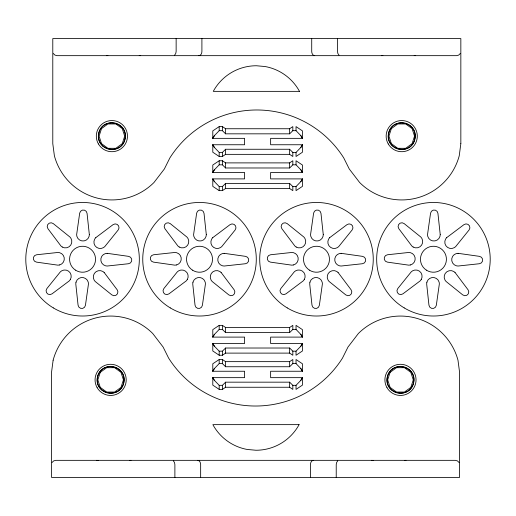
<?xml version="1.0" encoding="UTF-8"?>
<svg xmlns="http://www.w3.org/2000/svg" width="516" height="516" viewBox="0 0 516 516"><rect width="100%" height="100%" fill="white"/><g stroke="black" fill="none" stroke-linecap="round" stroke-linejoin="round"><path stroke-width="0.77" d="M212.792 144.867L214.346 147.402L219.197 152.413L222.396 152.413L225.602 149.259L289.631 149.259L292.83 152.413L292.83 156.483L289.631 154.355L225.602 154.355L222.396 156.483L219.197 156.483L212.792 152.22L212.792 144.751L244.597 144.751L244.597 138.346L212.792 138.346L214.346 135.695L219.197 130.683L222.396 130.683L225.602 133.831L289.631 133.831L292.83 130.683L296.029 130.683L300.886 135.695L302.434 138.224M212.792 179.02L214.346 181.548L219.197 186.56L222.396 186.56L225.602 183.406L289.631 183.406L292.83 186.56L292.83 190.636L289.631 188.501L225.602 188.501L222.396 190.636L219.197 190.636L212.792 186.366L212.792 178.897L244.597 178.897L244.597 172.492L212.792 172.492L214.346 169.841L219.197 164.83L222.396 164.83L225.602 167.984L289.631 167.984L292.83 164.83L296.029 164.83L300.886 169.841L302.434 172.37M292.83 152.413L296.029 152.413L300.886 147.402L302.434 144.751L270.636 144.751L270.636 138.346L302.434 138.346L302.434 130.877L296.029 126.607L296.029 130.683M292.83 186.56L296.029 186.56L300.886 181.548L302.434 178.897L270.636 178.897L270.636 172.492L302.434 172.492L302.434 165.023L296.029 160.753L296.029 164.83M212.792 343.63L214.346 346.159L219.197 351.17L222.396 351.17L225.602 348.016L289.631 348.016L292.83 351.17L292.83 355.247L289.631 353.112L225.602 353.112L222.396 355.247L219.197 355.247L212.792 350.977L212.792 343.508L244.597 343.508L244.597 337.103L212.792 337.103L214.346 334.452L219.197 329.44L222.396 329.44L225.602 332.594L289.631 332.594L292.83 329.44L296.029 329.44L300.886 334.452L302.434 336.98M212.792 377.777L214.346 380.305L219.197 385.317L222.396 385.317L225.602 382.169L289.631 382.169L292.83 385.317L292.83 389.393L289.631 387.258L225.602 387.258L222.396 389.393L219.197 389.393L212.792 385.123L212.792 377.654L244.597 377.654L244.597 371.249L212.792 371.249L214.346 368.598L219.197 363.587L222.396 363.587L225.602 366.741L289.631 366.741L292.83 363.587L296.029 363.587L300.886 368.598L302.434 371.133M292.83 351.17L296.029 351.17L300.886 346.159L302.434 343.508L270.636 343.508L270.636 337.103L302.434 337.103L302.434 329.634L296.029 325.364L296.029 329.44M292.83 385.317L296.029 385.317L300.886 380.305L302.434 377.654L270.636 377.654L270.636 371.249L302.434 371.249L302.434 363.78L296.029 359.517L296.029 363.587M212.792 138.224L214.346 135.695M212.792 172.37L214.346 169.841M300.886 147.402L302.434 144.867M300.886 181.548L302.434 179.02M212.792 336.98L214.346 334.452M212.792 371.133L214.346 368.598M300.886 346.159L302.434 343.63M300.886 380.305L302.434 377.777M52.097 462.465L53.664 460.904L55.799 460.337L455.312 460.337L457.447 460.904L459.008 462.465M460.266 53.535L458.705 55.096L456.57 55.663L57.05 55.663L54.922 55.096L53.354 53.535M174.634 55.096L175.737 53.535L176.143 51.4L176.143 38.59M337.735 460.904L336.632 462.465L336.226 464.6L336.226 477.41M292.83 130.683L292.83 126.607L289.631 128.742L225.602 128.742L222.396 126.607L219.197 126.607L212.792 130.877L212.792 138.346M292.83 164.83L292.83 160.753L289.631 162.888L225.602 162.888L222.396 160.753L219.197 160.753L212.792 165.023L212.792 172.492M292.83 329.44L292.83 325.364L289.631 327.499L225.602 327.499L222.396 325.364L219.197 325.364L212.792 329.634L212.792 337.103M292.83 363.587L292.83 359.517L289.631 361.645L225.602 361.645L222.396 359.517L219.197 359.517L212.792 363.78L212.792 371.249M106.406 55.663L107.889 55.47M381.388 55.663L382.872 55.47M129.497 460.53L130.98 460.337M404.48 460.53L405.963 460.337M414.193 55.47L415.683 55.663M139.217 55.47L140.7 55.663M371.668 460.337L373.152 460.53M96.686 460.337L98.169 460.53M338.993 55.096L337.883 53.535L337.483 51.4L337.483 38.59M173.376 460.904L174.479 462.465L174.885 464.6L174.885 477.41M300.886 135.695L302.434 138.346M300.886 169.841L302.434 172.492M212.792 144.751L214.346 147.402M212.792 178.897L214.346 181.548M300.886 334.452L302.434 337.103M300.886 368.598L302.434 371.249M212.792 343.508L214.346 346.159M212.792 377.654L214.346 380.305M311.716 38.59L311.716 51.4A4.27 3.012 -90 0 0 314.728 55.663M310.458 477.41L310.458 464.6A4.27 3.012 -90 0 1 313.47 460.337M302.434 144.751L302.434 152.22L296.029 156.483L296.029 152.413M302.434 178.897L302.434 186.366L296.029 190.636L296.029 186.56M302.434 343.508L302.434 350.977L296.029 355.247L296.029 351.17M302.434 377.654L302.434 385.123L296.029 389.393L296.029 385.317M289.631 128.742L289.631 133.831M289.631 149.259L289.631 154.355M289.631 162.888L289.631 167.984M289.631 183.406L289.631 188.501M289.631 327.499L289.631 332.594M289.631 348.016L289.631 353.112M289.631 361.645L289.631 366.741M289.631 382.169L289.631 387.258M225.602 128.742L225.602 133.831M225.602 149.259L225.602 154.355M225.602 162.888L225.602 167.984M225.602 183.406L225.602 188.501M225.602 327.499L225.602 332.594M225.602 348.016L225.602 353.112M225.602 361.645L225.602 366.741M225.602 382.169L225.602 387.258M222.396 126.607L222.396 130.683M222.396 152.413L222.396 156.483M222.396 160.753L222.396 164.83M222.396 186.56L222.396 190.636M222.396 325.364L222.396 329.44M222.396 351.17L222.396 355.247M222.396 359.517L222.396 363.587M222.396 385.317L222.396 389.393M219.197 126.607L219.197 130.683M219.197 152.413L219.197 156.483M219.197 160.753L219.197 164.83M219.197 186.56L219.197 190.636M219.197 325.364L219.197 329.44M219.197 351.17L219.197 355.247M219.197 359.517L219.197 363.587M219.197 385.317L219.197 389.393M201.904 38.59L201.904 51.4A4.27 3.012 90 0 1 198.899 55.663M200.653 477.41L200.653 464.6A4.27 3.012 -90 0 0 197.641 460.337M98.737 133.334C94.86 150.382 121.653 156.077 125.046 138.927C128.923 121.873 102.129 116.184 98.737 133.334M97.485 377.073C93.602 394.127 120.396 399.816 123.788 382.666C127.665 365.618 100.878 359.923 97.485 377.073M388.58 133.334C384.704 150.382 411.491 156.077 414.883 138.927C418.76 121.873 391.973 116.184 388.58 133.334M387.322 377.073C383.446 394.127 410.233 399.816 413.626 382.666C417.502 365.618 390.715 359.923 387.322 377.073M53.129 360.194L51.529 372.352L51.529 477.41L459.582 477.41L459.582 372.352L457.982 360.194A59.533 59.533 0 0 0 358.375 333.504L348.01 347.01L342.476 358.117A102.807 102.807 0 0 1 168.635 358.117L163.101 347.01L152.736 333.504A59.533 59.533 0 0 0 53.129 360.194M75.994 282.207L75.775 283.852L78.071 305.182A3.715 3.715 0 0 0 85.443 305.311L88.481 283.852L88.268 282.207A6.353 6.353 0 0 0 75.994 282.207M89.345 234.638L89.126 236.283A6.353 6.353 0 0 1 76.852 236.283L76.639 234.638L79.677 213.179A3.715 3.715 0 0 1 87.049 213.308L89.345 234.638M192.952 282.207L192.732 283.852L195.029 305.182A3.715 3.715 0 0 0 202.401 305.311L205.445 283.852L205.226 282.207A6.353 6.353 0 0 0 192.952 282.207M206.303 234.638L206.09 236.283A6.353 6.353 0 0 1 193.81 236.283L193.597 234.638L196.641 213.179A3.715 3.715 0 0 1 204.014 213.308L206.303 234.638M309.91 282.207L309.697 283.852L311.986 305.182A3.715 3.715 0 0 0 319.359 305.311L322.403 283.852L322.19 282.207A6.353 6.353 0 0 0 309.91 282.207M323.268 234.638L323.048 236.283A6.353 6.353 0 0 1 310.774 236.283L310.555 234.638L313.599 213.179A3.715 3.715 0 0 1 320.971 213.308L323.268 234.638M426.874 282.207L426.655 283.852L428.951 305.182A3.715 3.715 0 0 0 436.323 305.311L439.361 283.852L439.148 282.207A6.353 6.353 0 0 0 426.874 282.207M440.225 234.638L440.006 236.283A6.353 6.353 0 0 1 427.732 236.283L427.519 234.638L430.557 213.179A3.715 3.715 0 0 1 437.929 213.308L440.225 234.638M460.84 143.648L459.24 155.806A59.533 59.533 0 0 1 359.633 182.496L349.267 168.99L343.727 157.883A102.807 102.807 0 0 0 169.893 157.883L164.352 168.99L153.987 182.496A59.533 59.533 0 0 1 54.386 155.806L52.787 143.648L52.787 38.59L460.84 38.59L460.84 143.648M101.529 128.6L99.085 136.127L101.529 143.654L107.934 148.311L115.848 148.311L122.253 143.654L124.698 136.127L122.253 128.6L115.848 123.95L107.934 123.95L101.529 128.6M100.278 372.346L97.827 379.873L100.278 387.4L106.677 392.05L114.591 392.05L120.996 387.4L123.44 379.873L120.996 372.346L114.591 367.689L106.677 367.689L100.278 372.346M391.373 128.6L388.929 136.127L391.373 143.654L397.772 148.311L405.686 148.311L412.091 143.654L414.535 136.127L412.091 128.6L405.686 123.95L397.772 123.95L391.373 128.6M390.115 372.346L387.671 379.873L390.115 387.4L396.52 392.05L404.434 392.05L410.833 387.4L413.284 379.873L410.833 372.346L404.434 367.689L396.52 367.689L390.115 372.346M95.77 237.657L94.763 238.972A6.353 6.353 0 0 0 103.445 247.654L104.761 246.642L118.216 229.936A3.715 3.715 0 0 0 113.094 224.634L95.77 237.657M70.357 279.517L69.35 280.833L52.026 293.856A3.715 3.715 0 0 1 46.904 288.547L60.359 271.848L61.675 270.835A6.353 6.353 0 0 1 70.357 279.517M212.734 237.657L211.721 238.972A6.353 6.353 0 0 0 220.403 247.654L221.719 246.642L235.173 229.936A3.715 3.715 0 0 0 230.059 224.634L212.734 237.657M187.314 279.517L186.308 280.833L168.984 293.856A3.715 3.715 0 0 1 163.862 288.547L177.323 271.848L178.639 270.835A6.353 6.353 0 0 1 187.314 279.517M329.692 237.657L328.686 238.972A6.353 6.353 0 0 0 337.361 247.654L338.677 246.642L352.138 229.936A3.715 3.715 0 0 0 347.016 224.634L329.692 237.657M304.279 279.517L303.266 280.833L285.941 293.856A3.715 3.715 0 0 1 280.827 288.547L294.281 271.848L295.597 270.835A6.353 6.353 0 0 1 304.279 279.517M446.65 237.657L445.643 238.972A6.353 6.353 0 0 0 454.325 247.654L455.641 246.642L469.096 229.936A3.715 3.715 0 0 0 463.974 224.634L446.65 237.657M421.237 279.517L420.23 280.833L402.906 293.856A3.715 3.715 0 0 1 397.784 288.547L411.239 271.848L412.555 270.835A6.353 6.353 0 0 1 421.237 279.517M107.167 253.324L105.522 253.537A6.353 6.353 0 0 0 105.522 265.811L107.167 266.03L128.497 263.734A3.715 3.715 0 0 0 128.626 256.362L107.167 253.324M59.598 264.953L57.953 265.166L36.494 262.128A3.715 3.715 0 0 1 36.623 254.756L57.953 252.459L59.598 252.679A6.353 6.353 0 0 1 59.598 264.953M224.131 253.324L222.486 253.537A6.353 6.353 0 0 0 222.486 265.811L224.131 266.03L245.455 263.734A3.715 3.715 0 0 0 245.584 256.362L224.131 253.324M176.556 264.953L174.911 265.166L153.458 262.128A3.715 3.715 0 0 1 153.587 254.756L174.911 252.459L176.556 252.679A6.353 6.353 0 0 1 176.556 264.953M341.089 253.324L339.444 253.537A6.353 6.353 0 0 0 339.444 265.811L341.089 266.03L362.413 263.734A3.715 3.715 0 0 0 362.542 256.362L341.089 253.324M293.514 264.953L291.869 265.166L270.416 262.128A3.715 3.715 0 0 1 270.545 254.756L291.869 252.459L293.514 252.679A6.353 6.353 0 0 1 293.514 264.953M458.047 253.324L456.402 253.537A6.353 6.353 0 0 0 456.402 265.811L458.047 266.03L479.377 263.734A3.715 3.715 0 0 0 479.506 256.362L458.047 253.324M410.478 264.953L408.833 265.166L387.374 262.128A3.715 3.715 0 0 1 387.503 254.756L408.833 252.459L410.478 252.679A6.353 6.353 0 0 1 410.478 264.953M299.499 91.358L213.269 91.358A49.091 49.091 0 0 1 256.387 65.751L265.108 66.532A49.091 49.091 0 0 1 299.499 91.358M299.093 424.642L212.869 424.642A49.091 49.091 0 0 0 247.254 449.468L255.981 450.249A49.091 49.091 0 0 0 299.093 424.642M455.028 272.454L453.712 271.448A6.353 6.353 0 0 0 445.031 280.13L446.043 281.446L462.749 294.9A3.715 3.715 0 0 0 468.051 289.779L455.028 272.454M413.168 247.041L411.852 246.029L398.829 228.711A3.715 3.715 0 0 1 404.138 223.589L420.837 237.044L421.849 238.36A6.353 6.353 0 0 1 413.168 247.041M338.07 272.454L336.755 271.448A6.353 6.353 0 0 0 328.073 280.13L329.085 281.446L345.785 294.9A3.715 3.715 0 0 0 351.086 289.779L338.07 272.454M296.203 247.041L294.888 246.029L281.871 228.711A3.715 3.715 0 0 1 287.173 223.589L303.879 237.044L304.885 238.36A6.353 6.353 0 0 1 296.203 247.041M221.112 272.454L219.797 271.448A6.353 6.353 0 0 0 211.115 280.13L212.121 281.446L228.827 294.9A3.715 3.715 0 0 0 234.129 289.779L221.112 272.454M179.245 247.041L177.93 246.029L164.914 228.711A3.715 3.715 0 0 1 170.215 223.589L186.915 237.044L187.927 238.36A6.353 6.353 0 0 1 179.245 247.041M104.148 272.454L102.832 271.448A6.353 6.353 0 0 0 94.151 280.13L95.163 281.446L111.862 294.9A3.715 3.715 0 0 0 117.171 289.779L104.148 272.454M62.288 247.041L60.972 246.029L47.949 228.711A3.715 3.715 0 0 1 53.251 223.589L69.957 237.044L70.969 238.36A6.353 6.353 0 0 1 62.288 247.041M102.897 146.125A13.448 13.448 0 0 0 125.046 138.927A13.448 13.448 0 0 0 107.734 123.343A13.448 13.448 0 0 0 102.897 146.125M98.401 143.919A15.583 15.583 0 0 0 125.388 143.919A15.583 15.583 0 0 0 111.895 120.551A15.583 15.583 0 0 0 98.401 143.919M388.238 143.919A15.583 15.583 0 0 0 415.225 143.919A15.583 15.583 0 0 0 401.732 120.551A15.583 15.583 0 0 0 388.238 143.919M395.011 147.776A13.448 13.448 0 0 0 415.18 136.127A13.448 13.448 0 0 0 395.011 124.485A13.448 13.448 0 0 0 395.011 147.776M426.358 270.126A12.984 12.984 0 0 0 446.405 259.935A12.984 12.984 0 0 0 427.558 247.667A12.984 12.984 0 0 0 426.358 270.126M404.202 307.904A56.766 56.766 0 0 0 490.2 260.238A56.766 56.766 0 0 0 405.918 209.593A56.766 56.766 0 0 0 404.202 307.904M391.476 389.864A13.448 13.448 0 0 0 413.626 382.666A13.448 13.448 0 0 0 396.32 367.082A13.448 13.448 0 0 0 391.476 389.864M386.981 387.658A15.583 15.583 0 0 0 413.967 387.658A15.583 15.583 0 0 0 400.474 364.29A15.583 15.583 0 0 0 386.981 387.658M97.143 387.658A15.583 15.583 0 0 0 124.13 387.658A15.583 15.583 0 0 0 110.637 364.29A15.583 15.583 0 0 0 97.143 387.658M101.639 389.864A13.448 13.448 0 0 0 123.788 382.666A13.448 13.448 0 0 0 106.483 367.082A13.448 13.448 0 0 0 101.639 389.864M75.478 270.126A12.984 12.984 0 0 0 95.525 259.935A12.984 12.984 0 0 0 76.678 247.667A12.984 12.984 0 0 0 75.478 270.126M53.322 307.904A56.766 56.766 0 0 0 139.32 260.238A56.766 56.766 0 0 0 55.038 209.593A56.766 56.766 0 0 0 53.322 307.904M192.436 270.126A12.984 12.984 0 0 0 212.489 259.935A12.984 12.984 0 0 0 193.635 247.667A12.984 12.984 0 0 0 192.436 270.126M170.28 307.904A56.766 56.766 0 0 0 256.278 260.238A56.766 56.766 0 0 0 172.002 209.593A56.766 56.766 0 0 0 170.28 307.904M309.4 270.126A12.984 12.984 0 0 0 329.447 259.935A12.984 12.984 0 0 0 310.593 247.667A12.984 12.984 0 0 0 309.4 270.126M287.238 307.904A56.766 56.766 0 0 0 373.242 260.238A56.766 56.766 0 0 0 288.96 209.593A56.766 56.766 0 0 0 287.238 307.904"/></g></svg>
